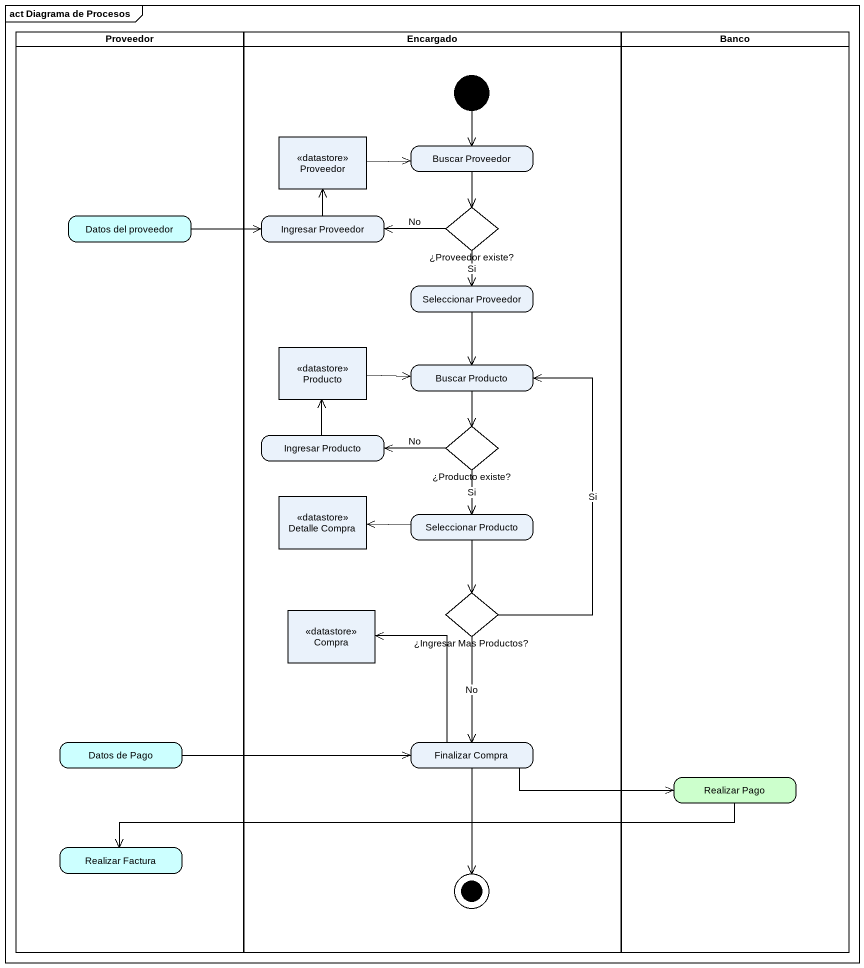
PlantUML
@startuml
mainframe act Diagrama de Procesos
hide empty description
state Proveedor <<partition>> {
  state "Datos del proveedor" as Datos_del_proveedor #CCFFFF
  state "Datos de Pago" as Datos_de_Pago #CCFFFF
  state "Realizar Factura" as Realizar_Factura #CCFFFF
}
state Encargado <<partition>> {
  state "Proveedor" as Proveedor_2 <<datastore>>
  state "Buscar Proveedor" as Buscar_Proveedor
  state "Ingresar Proveedor" as Ingresar_Proveedor
  state "¿Proveedor existe?" as Proveedor_existe <<choice>>
  state "Seleccionar Proveedor" as Seleccionar_Proveedor
  state Producto <<datastore>>
  state "Buscar Producto" as Buscar_Producto
  state "Ingresar Producto" as Ingresar_Producto
  state "¿Producto existe?" as Producto_existe <<choice>>
  state "Detalle Compra" as Detalle_Compra <<datastore>>
  state "Seleccionar Producto" as Seleccionar_Producto
  state Compra <<datastore>>
  state "¿Ingresar Mas Productos?" as Ingresar_Mas_Productos <<choice>>
  state "Finalizar Compra" as Finalizar_Compra
  [*] --> Buscar_Proveedor
  Finalizar_Compra --> [*]
}
state Banco <<partition>> {
  state "Realizar Pago" as Realizar_Pago #CCFFCC
}
Proveedor_2 -right-> Buscar_Proveedor
Buscar_Proveedor --> Proveedor_existe
Datos_del_proveedor -right-> Ingresar_Proveedor
Ingresar_Proveedor -up-> Proveedor_2
Proveedor_existe -left-> Ingresar_Proveedor : No
Proveedor_existe --> Seleccionar_Proveedor : Si
Seleccionar_Proveedor --> Buscar_Producto
Producto -right-> Buscar_Producto
Buscar_Producto --> Producto_existe
Ingresar_Producto -up-> Producto
Producto_existe -left-> Ingresar_Producto : No
Producto_existe --> Seleccionar_Producto : Si
Seleccionar_Producto -left-> Detalle_Compra
Seleccionar_Producto --> Ingresar_Mas_Productos
Ingresar_Mas_Productos -up-> Buscar_Producto : Si
Ingresar_Mas_Productos --> Finalizar_Compra : No
Datos_de_Pago -right-> Finalizar_Compra
Finalizar_Compra -up-> Compra
Finalizar_Compra -right-> Realizar_Pago
Realizar_Pago -left-> Realizar_Factura
@enduml
